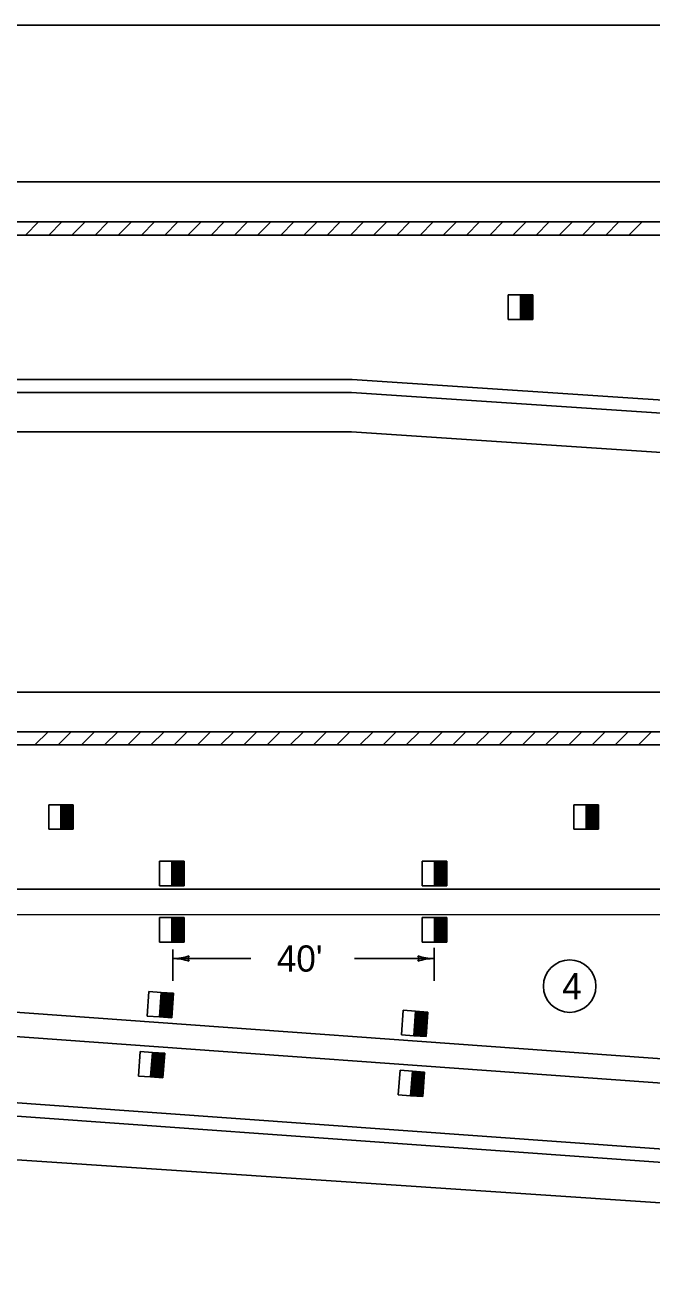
# Model space of a CAD drawing. Extents: x 1007 to 1035.5, y 1000.5 to 1021.5.
# Drawn here: x 1020.98 to 1025.75, y 1011.92 to 1021.5 of the extents above; entities that cross this region are included whole.
import ezdxf

# ---------------------------------------------------------------- set-up
doc = ezdxf.new("R2010")
doc.units = 0
doc.layers.add('Level 1', color=7, linetype='Continuous')
doc.layers.add('Level 10', color=7, linetype='Continuous')

msp = doc.modelspace()

# ---------------------------------------------------------------- linework, layer by layer
at = {"layer": 'Level 1'}
for p, q in [((1007.4661, 1020.3068), (1034.9661, 1020.3068)), ((1020.9794, 1019.9), (1021.0794, 1020)), ((1021.1563, 1019.9), (1021.2563, 1020)), ((1021.333, 1019.9), (1021.433, 1020)), ((1021.5098, 1019.9), (1021.6098, 1020)), ((1021.6866, 1019.9), (1021.7866, 1020)), ((1021.8633, 1019.9), (1021.9633, 1020)), ((1022.0401, 1019.9), (1022.1401, 1020)), ((1022.2168, 1019.9), (1022.3168, 1020)), ((1022.3937, 1019.9), (1022.4937, 1020)), ((1022.5704, 1019.9), (1022.6704, 1020)), ((1022.7472, 1019.9), (1022.8472, 1020)), ((1022.924, 1019.9), (1023.024, 1020)), ((1023.1008, 1019.9), (1023.2008, 1020)), ((1023.2775, 1019.9), (1023.3775, 1020)), ((1023.4543, 1019.9), (1023.5543, 1020)), ((1023.6311, 1019.9), (1023.7311, 1020)), ((1023.8078, 1019.9), (1023.9078, 1020)), ((1023.9847, 1019.9), (1024.0847, 1020)), ((1024.1614, 1019.9), (1024.2614, 1020)), ((1024.3382, 1019.9), (1024.4382, 1020)), ((1024.515, 1019.9), (1024.615, 1020)), ((1024.6918, 1019.9), (1024.7918, 1020)), ((1024.8685, 1019.9), (1024.9685, 1020)), ((1025.0453, 1019.9), (1025.1453, 1020)), ((1025.2221, 1019.9), (1025.3221, 1020)), ((1025.3988, 1019.9), (1025.4988, 1020)), ((1025.5757, 1019.9), (1025.6757, 1020)), ((1024.6563, 1019.2563), (1024.6563, 1019.4438)), ((1024.6563, 1019.4438), (1024.75, 1019.4438)), ((1024.8438, 1019.4438), (1024.75, 1019.4438)), ((1024.75, 1019.4438), (1024.75, 1019.2563)), ((1024.755, 1019.4438), (1024.755, 1019.2563)), ((1024.76, 1019.4438), (1024.76, 1019.2563)), ((1024.765, 1019.4438), (1024.765, 1019.2563)), ((1024.77, 1019.4438), (1024.77, 1019.2563)), ((1024.775, 1019.4438), (1024.775, 1019.2563)), ((1024.78, 1019.4438), (1024.78, 1019.2563)), ((1024.785, 1019.4438), (1024.785, 1019.2563)), ((1024.79, 1019.4438), (1024.79, 1019.2563)), ((1024.795, 1019.4438), (1024.795, 1019.2563)), ((1024.8, 1019.4438), (1024.8, 1019.2563)), ((1024.805, 1019.4438), (1024.805, 1019.2563)), ((1024.81, 1019.4438), (1024.81, 1019.2563)), ((1024.815, 1019.4438), (1024.815, 1019.2563)), ((1024.82, 1019.4438), (1024.82, 1019.2563)), ((1024.825, 1019.4438), (1024.825, 1019.2563)), ((1024.83, 1019.4438), (1024.83, 1019.2563)), ((1024.835, 1019.4438), (1024.835, 1019.2563)), ((1024.84, 1019.4438), (1024.84, 1019.2563)), ((1024.8438, 1019.2563), (1024.8438, 1019.4438)), ((1024.75, 1019.2563), (1024.6563, 1019.2563)), ((1024.75, 1019.2563), (1024.8438, 1019.2563)), ((1007.5, 1016.416), (1035, 1016.416)), ((1021.0516, 1016.016), (1021.1516, 1016.116)), ((1021.2284, 1016.016), (1021.3284, 1016.116)), ((1021.4052, 1016.016), (1021.5052, 1016.116)), ((1021.5819, 1016.016), (1021.6819, 1016.116)), ((1021.7588, 1016.016), (1021.8588, 1016.116)), ((1021.9355, 1016.016), (1022.0355, 1016.116)), ((1022.1123, 1016.016), (1022.2123, 1016.116)), ((1022.2891, 1016.016), (1022.3891, 1016.116)), ((1022.4658, 1016.016), (1022.5658, 1016.116)), ((1022.6426, 1016.016), (1022.7426, 1016.116)), ((1022.8194, 1016.016), (1022.9194, 1016.116)), ((1022.9962, 1016.016), (1023.0962, 1016.116)), ((1023.1729, 1016.016), (1023.2729, 1016.116)), ((1023.3498, 1016.016), (1023.4498, 1016.116)), ((1023.5265, 1016.016), (1023.6265, 1016.116)), ((1023.7033, 1016.016), (1023.8033, 1016.116)), ((1023.8801, 1016.016), (1023.9801, 1016.116)), ((1024.0568, 1016.016), (1024.1568, 1016.116)), ((1024.2336, 1016.016), (1024.3336, 1016.116)), ((1024.4103, 1016.016), (1024.5103, 1016.116)), ((1024.5872, 1016.016), (1024.6872, 1016.116)), ((1024.7639, 1016.016), (1024.8639, 1016.116)), ((1024.9407, 1016.016), (1025.0407, 1016.116)), ((1025.1175, 1016.016), (1025.2175, 1016.116)), ((1025.2943, 1016.016), (1025.3943, 1016.116)), ((1025.471, 1016.016), (1025.571, 1016.116)), ((1025.6478, 1016.016), (1025.7478, 1016.116)), ((1021.1563, 1015.3723), (1021.1563, 1015.5598)), ((1021.1563, 1015.5598), (1021.25, 1015.5598)), ((1021.3438, 1015.5598), (1021.25, 1015.5598)), ((1021.25, 1015.5598), (1021.25, 1015.3723)), ((1021.255, 1015.5598), (1021.255, 1015.3723)), ((1021.26, 1015.5598), (1021.26, 1015.3723)), ((1021.265, 1015.5598), (1021.265, 1015.3723)), ((1021.27, 1015.5598), (1021.27, 1015.3723)), ((1021.275, 1015.5598), (1021.275, 1015.3723)), ((1021.28, 1015.5598), (1021.28, 1015.3723)), ((1021.285, 1015.5598), (1021.285, 1015.3723)), ((1021.29, 1015.5598), (1021.29, 1015.3723)), ((1021.295, 1015.5598), (1021.295, 1015.3723)), ((1021.3, 1015.5598), (1021.3, 1015.3723)), ((1021.305, 1015.5598), (1021.305, 1015.3723)), ((1021.31, 1015.5598), (1021.31, 1015.3723)), ((1021.315, 1015.5598), (1021.315, 1015.3723)), ((1021.32, 1015.5598), (1021.32, 1015.3723)), ((1021.325, 1015.5598), (1021.325, 1015.3723)), ((1021.33, 1015.5598), (1021.33, 1015.3723)), ((1021.335, 1015.5598), (1021.335, 1015.3723)), ((1021.34, 1015.5598), (1021.34, 1015.3723)), ((1021.3438, 1015.3723), (1021.3438, 1015.5598)), ((1025.1563, 1015.3723), (1025.1563, 1015.5598)), ((1025.1563, 1015.5598), (1025.25, 1015.5598)), ((1025.3438, 1015.5598), (1025.25, 1015.5598)), ((1025.25, 1015.5598), (1025.25, 1015.3723)), ((1025.255, 1015.5598), (1025.255, 1015.3723)), ((1025.26, 1015.5598), (1025.26, 1015.3723)), ((1025.265, 1015.5598), (1025.265, 1015.3723)), ((1025.27, 1015.5598), (1025.27, 1015.3723)), ((1025.275, 1015.5598), (1025.275, 1015.3723)), ((1025.28, 1015.5598), (1025.28, 1015.3723)), ((1025.285, 1015.5598), (1025.285, 1015.3723)), ((1025.29, 1015.5598), (1025.29, 1015.3723)), ((1025.295, 1015.5598), (1025.295, 1015.3723)), ((1025.3, 1015.5598), (1025.3, 1015.3723)), ((1025.305, 1015.5598), (1025.305, 1015.3723)), ((1025.31, 1015.5598), (1025.31, 1015.3723)), ((1025.315, 1015.5598), (1025.315, 1015.3723)), ((1025.32, 1015.5598), (1025.32, 1015.3723)), ((1025.325, 1015.5598), (1025.325, 1015.3723)), ((1025.33, 1015.5598), (1025.33, 1015.3723)), ((1025.335, 1015.5598), (1025.335, 1015.3723)), ((1025.34, 1015.5598), (1025.34, 1015.3723)), ((1025.3438, 1015.3723), (1025.3438, 1015.5598)), ((1021.25, 1015.3723), (1021.1563, 1015.3723)), ((1021.25, 1015.3723), (1021.3438, 1015.3723)), ((1025.25, 1015.3723), (1025.1563, 1015.3723)), ((1025.25, 1015.3723), (1025.3438, 1015.3723)), ((1022, 1014.941), (1022, 1015.1285)), ((1022, 1015.1285), (1022.0938, 1015.1285)), ((1022.1875, 1015.1285), (1022.0938, 1015.1285)), ((1022.0938, 1015.1285), (1022.0938, 1014.941)), ((1022.0988, 1015.1285), (1022.0988, 1014.941)), ((1022.1038, 1015.1285), (1022.1038, 1014.941)), ((1022.1088, 1015.1285), (1022.1088, 1014.941)), ((1022.1138, 1015.1285), (1022.1138, 1014.941)), ((1022.1188, 1015.1285), (1022.1188, 1014.941)), ((1022.1238, 1015.1285), (1022.1238, 1014.941)), ((1022.1288, 1015.1285), (1022.1288, 1014.941)), ((1022.1338, 1015.1285), (1022.1338, 1014.941)), ((1022.1388, 1015.1285), (1022.1388, 1014.941)), ((1022.1438, 1015.1285), (1022.1438, 1014.941)), ((1022.1488, 1015.1285), (1022.1488, 1014.941)), ((1022.1538, 1015.1285), (1022.1538, 1014.941)), ((1022.1588, 1015.1285), (1022.1588, 1014.941)), ((1022.1638, 1015.1285), (1022.1638, 1014.941)), ((1022.1688, 1015.1285), (1022.1688, 1014.941)), ((1022.1738, 1015.1285), (1022.1738, 1014.941)), ((1022.1788, 1015.1285), (1022.1788, 1014.941)), ((1022.1838, 1015.1285), (1022.1838, 1014.941)), ((1022.1875, 1014.941), (1022.1875, 1015.1285)), ((1024, 1014.941), (1024, 1015.1285)), ((1024, 1015.1285), (1024.0938, 1015.1285)), ((1024.1875, 1015.1285), (1024.0938, 1015.1285)), ((1024.0938, 1015.1285), (1024.0938, 1014.941)), ((1024.0988, 1015.1285), (1024.0988, 1014.941)), ((1024.1038, 1015.1285), (1024.1038, 1014.941)), ((1024.1088, 1015.1285), (1024.1088, 1014.941)), ((1024.1138, 1015.1285), (1024.1138, 1014.941)), ((1024.1188, 1015.1285), (1024.1188, 1014.941)), ((1024.1238, 1015.1285), (1024.1238, 1014.941)), ((1024.1288, 1015.1285), (1024.1288, 1014.941)), ((1024.1338, 1015.1285), (1024.1338, 1014.941)), ((1024.1388, 1015.1285), (1024.1388, 1014.941)), ((1024.1438, 1015.1285), (1024.1438, 1014.941)), ((1024.1488, 1015.1285), (1024.1488, 1014.941)), ((1024.1538, 1015.1285), (1024.1538, 1014.941)), ((1024.1588, 1015.1285), (1024.1588, 1014.941)), ((1024.1638, 1015.1285), (1024.1638, 1014.941)), ((1024.1688, 1015.1285), (1024.1688, 1014.941)), ((1024.1738, 1015.1285), (1024.1738, 1014.941)), ((1024.1788, 1015.1285), (1024.1788, 1014.941)), ((1024.1838, 1015.1285), (1024.1838, 1014.941)), ((1024.1875, 1014.941), (1024.1875, 1015.1285)), ((1008, 1014.916), (1027.6513, 1014.916)), ((1022.0938, 1014.941), (1022, 1014.941)), ((1022.0938, 1014.941), (1022.1875, 1014.941)), ((1024.0938, 1014.941), (1024, 1014.941)), ((1024.0938, 1014.941), (1024.1875, 1014.941)), ((1027.6541, 1013.3054), (1007.9998, 1014.7263)), ((1027.6513, 1014.723), (1010.7396, 1014.7172)), ((1027.6582, 1013.4894), (1010.7396, 1014.7172)), ((1022, 1014.5135), (1022, 1014.701)), ((1022, 1014.701), (1022.0938, 1014.701)), ((1022.1875, 1014.701), (1022.0938, 1014.701)), ((1022.0938, 1014.701), (1022.0938, 1014.5135)), ((1022.0988, 1014.701), (1022.0988, 1014.5135)), ((1022.1038, 1014.701), (1022.1038, 1014.5135)), ((1022.1088, 1014.701), (1022.1088, 1014.5135)), ((1022.1138, 1014.701), (1022.1138, 1014.5135)), ((1022.1188, 1014.701), (1022.1188, 1014.5135)), ((1022.1238, 1014.701), (1022.1238, 1014.5135)), ((1022.1288, 1014.701), (1022.1288, 1014.5135)), ((1022.1338, 1014.701), (1022.1338, 1014.5135)), ((1022.1388, 1014.701), (1022.1388, 1014.5135)), ((1022.1438, 1014.701), (1022.1438, 1014.5135)), ((1022.1488, 1014.701), (1022.1488, 1014.5135)), ((1022.1538, 1014.701), (1022.1538, 1014.5135)), ((1022.1588, 1014.701), (1022.1588, 1014.5135)), ((1022.1638, 1014.701), (1022.1638, 1014.5135)), ((1022.1688, 1014.701), (1022.1688, 1014.5135)), ((1022.1738, 1014.701), (1022.1738, 1014.5135)), ((1022.1788, 1014.701), (1022.1788, 1014.5135)), ((1022.1838, 1014.701), (1022.1838, 1014.5135)), ((1022.1875, 1014.5135), (1022.1875, 1014.701)), ((1024, 1014.5135), (1024, 1014.701)), ((1024, 1014.701), (1024.0938, 1014.701)), ((1024.1875, 1014.701), (1024.0938, 1014.701)), ((1024.0938, 1014.701), (1024.0938, 1014.5135)), ((1024.0988, 1014.701), (1024.0988, 1014.5135)), ((1024.1038, 1014.701), (1024.1038, 1014.5135)), ((1024.1088, 1014.701), (1024.1088, 1014.5135)), ((1024.1138, 1014.701), (1024.1138, 1014.5135)), ((1024.1188, 1014.701), (1024.1188, 1014.5135)), ((1024.1238, 1014.701), (1024.1238, 1014.5135)), ((1024.1288, 1014.701), (1024.1288, 1014.5135)), ((1024.1338, 1014.701), (1024.1338, 1014.5135)), ((1024.1388, 1014.701), (1024.1388, 1014.5135)), ((1024.1438, 1014.701), (1024.1438, 1014.5135)), ((1024.1488, 1014.701), (1024.1488, 1014.5135)), ((1024.1538, 1014.701), (1024.1538, 1014.5135)), ((1024.1588, 1014.701), (1024.1588, 1014.5135)), ((1024.1638, 1014.701), (1024.1638, 1014.5135)), ((1024.1688, 1014.701), (1024.1688, 1014.5135)), ((1024.1738, 1014.701), (1024.1738, 1014.5135)), ((1024.1788, 1014.701), (1024.1788, 1014.5135)), ((1024.1838, 1014.701), (1024.1838, 1014.5135)), ((1024.1875, 1014.5135), (1024.1875, 1014.701)), ((1022.0938, 1014.5135), (1022, 1014.5135)), ((1022.0938, 1014.5135), (1022.1875, 1014.5135)), ((1024.0938, 1014.5135), (1024, 1014.5135)), ((1024.0938, 1014.5135), (1024.1875, 1014.5135)), ((1022.101, 1014.2173), (1022.101, 1014.4559)), ((1024.0925, 1014.2173), (1024.0925, 1014.4696)), ((1022.6957, 1014.3876), (1022.101, 1014.3876)), ((1024.0925, 1014.3876), (1023.4843, 1014.3876)), ((1021.9062, 1013.9489), (1021.9197, 1014.1359)), ((1021.9197, 1014.1359), (1022.0132, 1014.1292)), ((1022.0132, 1014.1292), (1021.9997, 1013.9422)), ((1022.0182, 1014.1288), (1022.0047, 1013.9418)), ((1022.0232, 1014.1284), (1022.0097, 1013.9414)), ((1022.1067, 1014.1224), (1022.0132, 1014.1292)), ((1022.0282, 1014.1281), (1022.0147, 1013.9411)), ((1022.0332, 1014.1278), (1022.0196, 1013.9408)), ((1022.0382, 1014.1273), (1022.0246, 1013.9403)), ((1022.0431, 1014.127), (1022.0296, 1013.94)), ((1022.0481, 1014.1267), (1022.0346, 1013.9397)), ((1022.0531, 1014.1263), (1022.0396, 1013.9393)), ((1022.0581, 1014.1259), (1022.0446, 1013.9389)), ((1022.0631, 1014.1256), (1022.0496, 1013.9386)), ((1022.0681, 1014.1252), (1022.0545, 1013.9382)), ((1022.073, 1014.1248), (1022.0595, 1013.9378)), ((1022.078, 1014.1245), (1022.0645, 1013.9375)), ((1022.083, 1014.1241), (1022.0695, 1013.9371)), ((1022.088, 1014.1238), (1022.0745, 1013.9368)), ((1022.093, 1014.1234), (1022.0795, 1013.9364)), ((1022.098, 1014.123), (1022.0844, 1013.936)), ((1022.103, 1014.1227), (1022.0894, 1013.9357)), ((1022.0932, 1013.9354), (1022.1067, 1014.1224)), ((1021.9997, 1013.9422), (1021.9062, 1013.9489)), ((1021.9997, 1013.9422), (1022.0932, 1013.9354)), ((1023.8434, 1013.8063), (1023.8569, 1013.9933)), ((1023.8569, 1013.9933), (1023.9504, 1013.9865)), ((1023.9504, 1013.9865), (1023.9369, 1013.7995)), ((1023.9554, 1013.9862), (1023.9419, 1013.7992)), ((1023.9604, 1013.9858), (1023.9469, 1013.7988)), ((1024.0439, 1013.9798), (1023.9504, 1013.9865)), ((1023.9654, 1013.9854), (1023.9519, 1013.7984)), ((1023.9704, 1013.9851), (1023.9568, 1013.7981)), ((1023.9754, 1013.9847), (1023.9618, 1013.7977)), ((1023.9803, 1013.9843), (1023.9668, 1013.7973)), ((1023.9853, 1013.984), (1023.9718, 1013.797)), ((1023.9903, 1013.9836), (1023.9768, 1013.7966)), ((1023.9953, 1013.9833), (1023.9818, 1013.7963)), ((1024.0003, 1013.9829), (1023.9868, 1013.7959)), ((1024.0053, 1013.9825), (1023.9918, 1013.7955)), ((1024.0103, 1013.9822), (1023.9968, 1013.7952)), ((1024.0153, 1013.9818), (1024.0018, 1013.7948)), ((1024.0203, 1013.9814), (1024.0068, 1013.7944)), ((1024.0253, 1013.9811), (1024.0118, 1013.7941)), ((1024.0303, 1013.9808), (1024.0168, 1013.7938)), ((1024.0353, 1013.9803), (1024.0217, 1013.7933)), ((1024.0403, 1013.98), (1024.0267, 1013.793)), ((1024.0304, 1013.7928), (1024.0439, 1013.9798)), ((1007.5, 1013.748), (1034.8651, 1011.9238)), ((1023.9369, 1013.7995), (1023.8434, 1013.8063)), ((1023.9369, 1013.7995), (1024.0304, 1013.7928)), ((1021.8393, 1013.4921), (1021.8528, 1013.6791)), ((1021.8528, 1013.6791), (1021.9463, 1013.6723)), ((1021.9463, 1013.6723), (1021.9328, 1013.4853)), ((1021.9513, 1013.672), (1021.9378, 1013.485)), ((1021.9563, 1013.6716), (1021.9428, 1013.4846)), ((1022.0398, 1013.6656), (1021.9463, 1013.6723)), ((1021.9613, 1013.6713), (1021.9478, 1013.4843)), ((1021.9663, 1013.6709), (1021.9528, 1013.4839)), ((1021.9713, 1013.6705), (1021.9578, 1013.4835)), ((1021.9763, 1013.6702), (1021.9628, 1013.4832)), ((1021.9813, 1013.6698), (1021.9678, 1013.4828)), ((1021.9863, 1013.6694), (1021.9728, 1013.4824)), ((1021.9913, 1013.6691), (1021.9778, 1013.4821)), ((1021.9963, 1013.6688), (1021.9828, 1013.4818)), ((1022.0013, 1013.6683), (1021.9877, 1013.4813)), ((1022.0062, 1013.668), (1021.9927, 1013.481)), ((1022.0112, 1013.6677), (1021.9977, 1013.4807)), ((1022.0162, 1013.6673), (1022.0027, 1013.4803)), ((1022.0212, 1013.6669), (1022.0077, 1013.4799)), ((1022.0262, 1013.6666), (1022.0127, 1013.4796)), ((1022.0312, 1013.6662), (1022.0176, 1013.4792)), ((1022.0362, 1013.6658), (1022.0226, 1013.4788)), ((1022.0263, 1013.4786), (1022.0398, 1013.6656)), ((1021.9328, 1013.4853), (1021.8393, 1013.4921)), ((1021.9328, 1013.4853), (1022.0263, 1013.4786)), ((1023.8193, 1013.3489), (1023.8328, 1013.5359)), ((1023.8328, 1013.5359), (1023.9263, 1013.5292)), ((1023.9263, 1013.5292), (1023.9128, 1013.3422)), ((1023.9313, 1013.5288), (1023.9178, 1013.3418)), ((1023.9363, 1013.5284), (1023.9228, 1013.3414)), ((1024.0198, 1013.5224), (1023.9263, 1013.5292)), ((1023.9413, 1013.5281), (1023.9278, 1013.3411)), ((1023.9463, 1013.5278), (1023.9328, 1013.3408)), ((1023.9513, 1013.5273), (1023.9378, 1013.3403)), ((1023.9563, 1013.527), (1023.9428, 1013.34)), ((1023.9613, 1013.5267), (1023.9478, 1013.3397)), ((1023.9663, 1013.5263), (1023.9528, 1013.3393)), ((1023.9713, 1013.5259), (1023.9578, 1013.3389)), ((1023.9763, 1013.5256), (1023.9628, 1013.3386)), ((1023.9813, 1013.5252), (1023.9677, 1013.3382)), ((1023.9862, 1013.5248), (1023.9727, 1013.3378)), ((1023.9912, 1013.5245), (1023.9777, 1013.3375)), ((1023.9962, 1013.5241), (1023.9827, 1013.3371)), ((1024.0012, 1013.5238), (1023.9877, 1013.3368)), ((1024.0062, 1013.5234), (1023.9927, 1013.3364)), ((1024.0112, 1013.523), (1023.9976, 1013.336)), ((1024.0162, 1013.5227), (1024.0026, 1013.3357)), ((1024.0063, 1013.3354), (1024.0198, 1013.5224)), ((1023.9128, 1013.3422), (1023.8193, 1013.3489)), ((1023.9128, 1013.3422), (1024.0063, 1013.3354))]:
    msp.add_line(p, q, dxfattribs=at)
for points in [[(1007.5, 1020), (1035, 1020)], [(1007.5, 1019.9), (1035, 1019.9)], [(1007.5, 1018.8), (1023.4671, 1018.8), (1035, 1018.0322)], [(1007.5, 1018.7), (1023.4638, 1018.7), (1035, 1017.932)], [(1007.5, 1018.4), (1023.4638, 1018.4), (1035, 1017.632)], [(1007.5, 1016.116), (1035, 1016.116)], [(1007.5, 1016.016), (1035, 1016.016)], [(1007.5, 1014.2503), (1027.6093, 1012.8072), (1034.8916, 1012.3216)], [(1007.5, 1014.1501), (1027.6023, 1012.7074), (1034.8849, 1012.2218)]]:
    msp.add_lwpolyline(points, dxfattribs=at)
msp.add_circle((1025.1244, 1014.1771), 0.2, dxfattribs=at)
for centre, radius, start, end in [((1022.101, 1014.7782), 0.3906, 269.98778, 270), ((1022.101, 1014.7782), 0.3906, 270, 288.66878), ((1022.101, 1013.997), 0.3906, 71.34716, 89.99389), ((1022.2495, 1014.3875), 0.0312, 138.7746, 220.89129), ((1023.944, 1014.3876), 0.0312, 318.7746, 40.89129), ((1024.0925, 1013.997), 0.3906, 90, 108.66878), ((1024.0925, 1014.7782), 0.3906, 251.34716, 269.99389), ((1024.0925, 1013.997), 0.3906, 89.98778, 90)]:
    msp.add_arc(centre, radius, start, end, dxfattribs=at)
at = {"layer": 'Level 10'}
msp.add_line((1007, 1021.5), (1035.5, 1021.5), dxfattribs=at)

# ---------------------------------------------------------------- texts
at = {"layer": 'Level 1'}
for s, p in [("40'", (1022.8936, 1014.2876)), ('4', (1025.0678, 1014.0771))]:
    msp.add_text(s, height=0.2, dxfattribs=at).set_placement(p)

doc.saveas('drawing.dxf')
